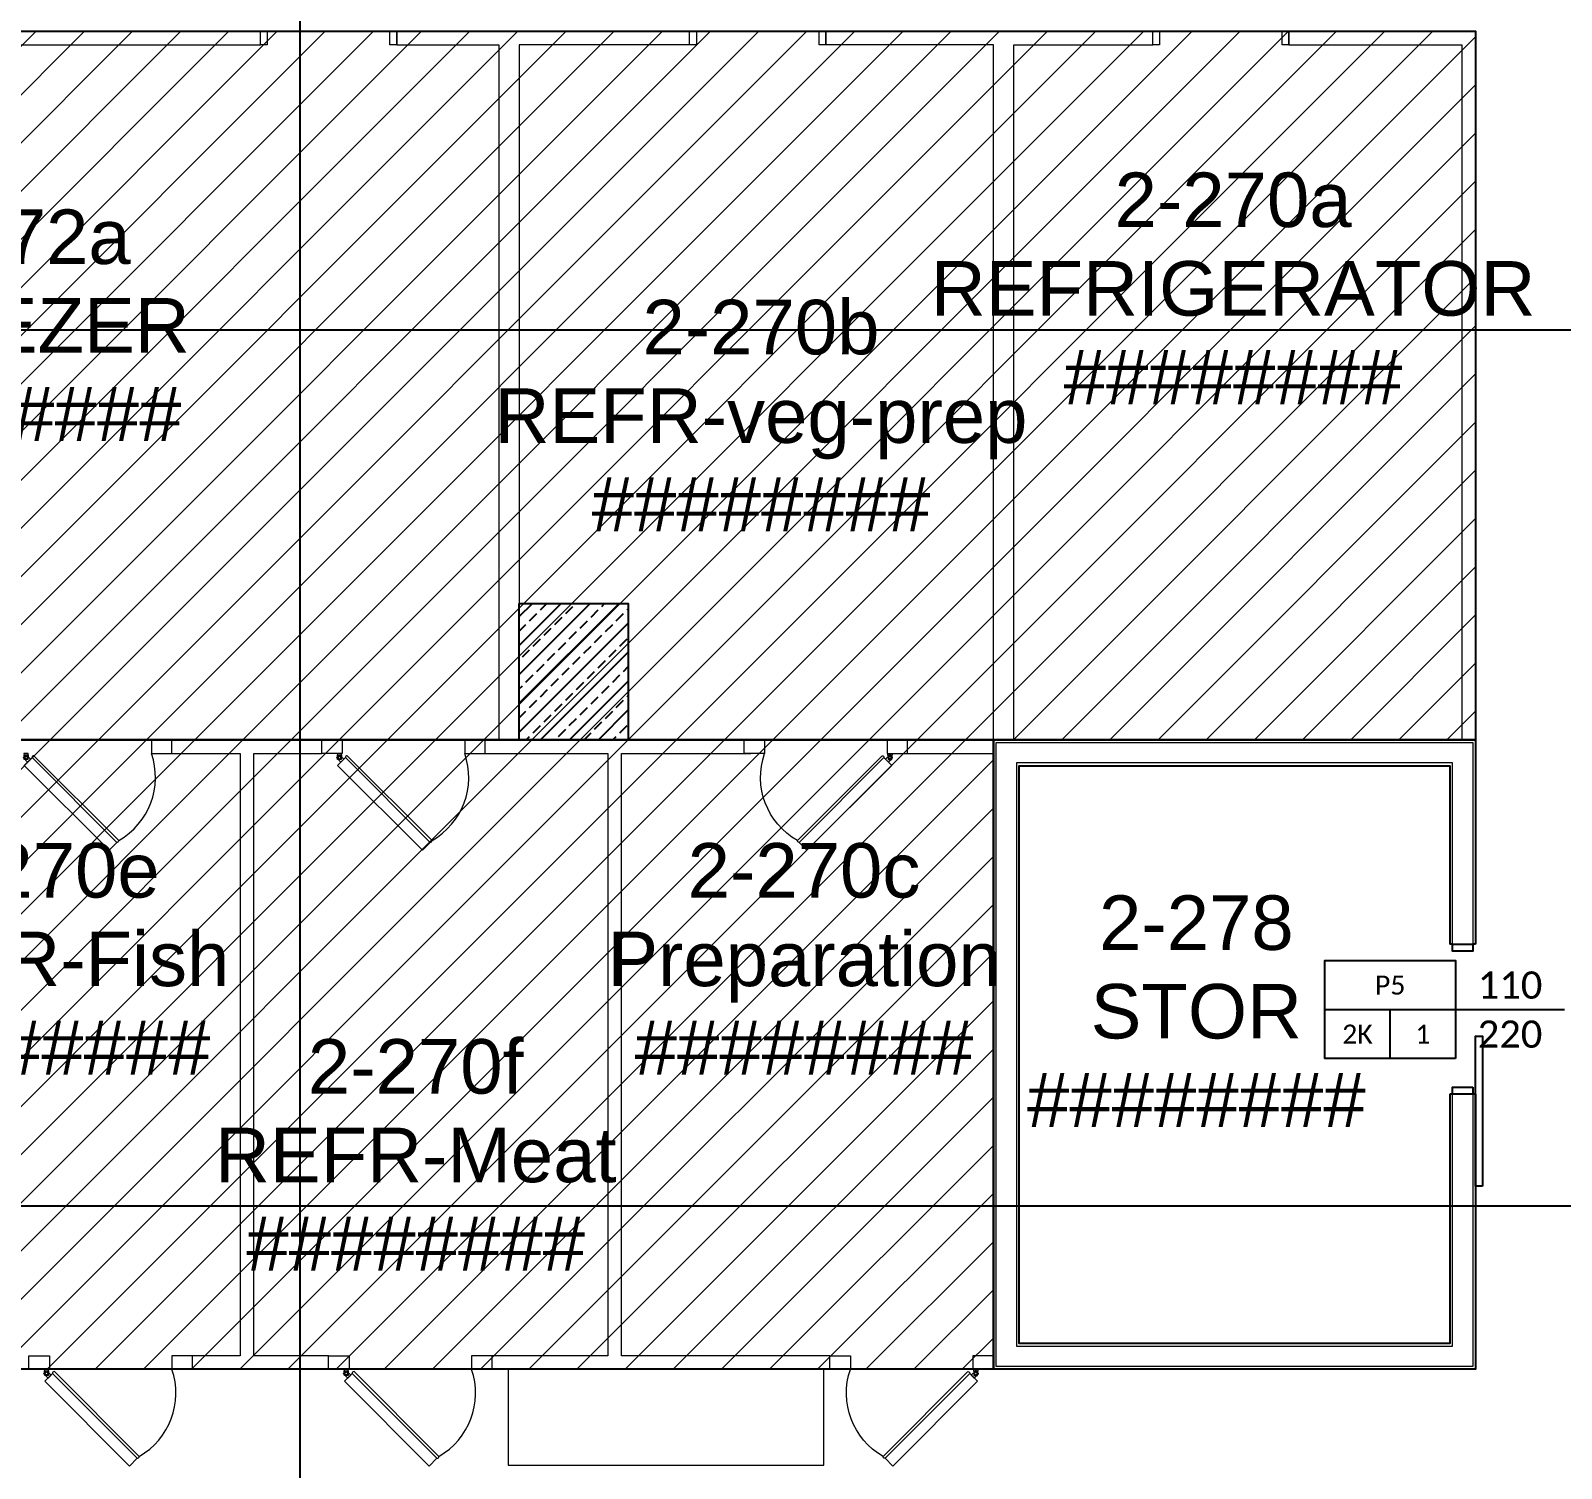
# Model space of a CAD drawing. Header units: centimetres. Extents: x -678439 to 55805, y -426864 to 17948.
# Drawn here: x 48991 to 50115, y 14989 to 16044 of the extents above; entities that cross this region are included whole.
import ezdxf
from ezdxf.enums import TextEntityAlignment as Align

# ---------------------------------------------------------------- set-up
doc = ezdxf.new("R2010")
doc.units = ezdxf.units.CM
doc.header["$LTSCALE"] = 0.01
doc.header["$MEASUREMENT"] = 0
doc.layers.get('0').update_dxf_attribs({"lineweight": 0})
for name, color, linetype in [('AG-DOOR', 2, 'Continuous'), ('AG-DOOR-POLYETHYLENE', 213, 'Continuous'), ('AG-PLASTER', 73, 'Continuous'), ('V-0_Elevation_015', 103, 'Continuous'), ('V-0_Hatch_Concrete', 252, 'Continuous'), ('V-0_Text_Tr', 7, 'Continuous'), ('V-2_Column', 160, 'Continuous')]:
    doc.layers.add(name, color=color, linetype=linetype)
for name, color, linetype, lineweight in [('AG-Wall', 4, 'Continuous', 20), ('AG-Wall-Cold Room Panel', 1, 'Continuous', 18), ('AI-040 @ 250', 2, 'Continuous', 20), ('SP1-Equipment', 4, 'Continuous', 9)]:
    doc.layers.add(name, color=color, linetype=linetype, lineweight=lineweight)
doc.styles.add('Arial', font='arial.ttf')
doc.styles.add('CALIBRI LIGHT', font='calibril.ttf')

# ---------------------------------------------------------------- blocks, each defined once
blk = doc.blocks.new('150714_ARSA$0$KOLON 80X120')
at = {"layer": 'V-0_Hatch_Concrete'}
h = blk.add_hatch(dxfattribs=at)
h.set_pattern_fill('ANSI33', color=256, scale=60)
h.set_pattern_definition([(45, (-19036.79, -4512.143), (-10.606602, 10.606602), []), (45, (-19026.183, -4512.143), (-10.606602, 10.606602), [7.5, -3.75])])
h.paths.add_polyline_path([(0, 100), (80, 100), (80, 0), (0, 0)])
at = {"layer": 'V-2_Column'}
blk.add_lwpolyline([(0, 100), (80, 100), (80, 0), (0, 0), (0, 100)], dxfattribs=at)
blk = doc.blocks.new('Work table 2500')
at = {"layer": 'SP1-Equipment', "color": 7, "linetype": 'Continuous', "lineweight": 20}
for p, q in [((0, 703), (0, 2)), ((2500, 703), (0, 703)), ((2500, 2), (2500, 703)), ((0, 2), (2500, 2))]:
    blk.add_line(p, q, dxfattribs=at)
blk = doc.blocks.new('A$C10196342')
at = {"layer": 'SP1-Equipment', "color": 7, "linetype": 'Continuous', "lineweight": 20, "xscale": 0.9272099585220522, "yscale": 1.002784469833299, "zscale": 999.9999999999994}
blk.add_blockref('Work table 2500', (-8484, -22125), dxfattribs=at)
blk = doc.blocks.new('*U93')
at = {"style": 'Arial'}
for tag, p in [('NO', (1.676, 0.8)), ('MAHAL', (1.676, -1.8)), ('ALAN', (1.676, -4.4))]:
    blk.add_attdef(tag, text='', height=1.6, dxfattribs=at).set_placement(p, align=Align.MIDDLE_CENTER)
blk = doc.blocks.new('A$C022B2E79')
at = {"layer": 'AG-Wall-Cold Room Panel', "ltscale": 1000}
for points in [[(1.8, 69.8, -0.39805), (1.9, 69.8), (5.2, 66.8), (3, 64.6), (0, 67.8, -0.39805), (0, 68)], [(2.9, 69.6, 0.617768), (3.4, 69.9), (3.5, 71), (0.3, 71), (0.4, 69.9, 0.617768), (0.9, 69.6, -0.364026)], [(0.6, 66.6), (0.4, 69.9, 0.617768), (0.9, 69.6, -0.364026), (2.9, 69.6, 0.617768), (3.4, 69.9), (3.3, 66.6, -0.39805), (3.2, 66.5), (0.7, 66.5, -0.39805)], [(68.5, 5.7, 0.491935), (69.9, 7.1), (7.7, 69.3, 0.499706), (6.3, 67.9)]]:
    blk.add_lwpolyline(points, format="xyb", close=True, dxfattribs=at)
blk.add_lwpolyline([(62.9, 0), (68.5, 5.7), (6.3, 67.9), (0.6, 62.2), (62.9, 0)], dxfattribs=at)
blk.add_circle((1.9, 67.9), 1, dxfattribs=at)
blk.add_circle((1.9, 67.9), 1, dxfattribs=at)
blk.add_arc((43.5, 53.5), 53.4, 299.6259, 19.0898, dxfattribs=at)
blk = doc.blocks.new('*U273')
blk.add_lwpolyline([(1000, -450), (2200, -450), (2200, 450), (1000, 450)], close=True)
for points in [[(2200, 0), (0, 0)], [(1600, -450), (1600, 0)]]:
    blk.add_lwpolyline(points)
at = {"style": 'CALIBRI LIGHT'}
for tag, height, p in [('GENİŞLİK', 250, (500, 225)), ('KAPIKODU', 175, (1600, 225)), ('YÜKSEKLİK', 250, (500, -225)), ('KATTAKI.SAYISI', 175, (1300, -225)), ('BULUNDUGU.KAT', 175, (1900, -225))]:
    blk.add_attdef(tag, text='', height=height, dxfattribs=at).set_placement(p, align=Align.MIDDLE_CENTER)

msp = doc.modelspace()

# ---------------------------------------------------------------- linework, layer by layer
at = {"layer": 'AG-DOOR', "ltscale": 0.3}
for points in [[(50049.7, 15373.9), (50049.7, 15368.9), (50034.7, 15368.9), (50034.7, 15373.9)], [(50056.7, 15196.4), (50051.7, 15196.4), (50051.7, 15306.4), (50056.7, 15306.4)], [(50049.7, 15268.9), (50049.7, 15263.9), (50034.7, 15263.9), (50034.7, 15268.9)]]:
    msp.add_lwpolyline(points, close=True, dxfattribs=at)
at = {"layer": 'AG-PLASTER'}
for points in [[(50051.7, 15263.9), (50051.7, 15061.9), (49697.7, 15061.9), (49697.7, 15523.9), (50051.7, 15523.9), (50051.7, 15373.9)], [(50034.7, 15373.9), (50032.7, 15373.9)], [(50051.7, 15373.9), (50049.7, 15373.9)], [(50034.7, 15263.9), (50032.7, 15263.9)], [(50051.7, 15263.9), (50049.7, 15263.9)]]:
    msp.add_lwpolyline(points, dxfattribs=at)
at = {"layer": 'AG-Wall'}
for p, q in [((50034.7, 15373.9), (50049.7, 15373.9)), ((50034.7, 15263.9), (50049.7, 15263.9))]:
    msp.add_line(p, q, dxfattribs=at)
at = {"layer": 'AG-Wall', "ltscale": 2.5}
msp.add_line((50034.7, 15263.9), (50049.7, 15263.9), dxfattribs=at)
at = {"layer": 'AG-Wall'}
for points in [[(49699.7, 15521.9), (50049.7, 15521.9), (50049.7, 15373.9)], [(50049.7, 15263.9), (50049.7, 15063.9), (49699.7, 15063.9), (49699.7, 15521.9)], [(50034.7, 15373.9), (50034.7, 15506.9), (49714.7, 15506.9), (49714.7, 15078.9), (50034.7, 15078.9), (50034.7, 15263.9)]]:
    msp.add_lwpolyline(points, dxfattribs=at)
at = {"layer": 'AG-Wall-Cold Room Panel', "ltscale": 1000}
for p, q in [((48509.7, 16043.9), (49159.7, 16043.9)), ((49259.7, 16033.9), (49259.7, 16043.9)), ((49474.7, 16033.9), (49474.7, 16043.9)), ((49574.7, 16033.9), (49574.7, 16043.9)), ((49814.7, 16033.9), (49814.7, 16043.9)), ((49914.7, 16033.9), (49914.7, 16043.9)), ((48519.7, 16033.9), (49159.7, 16033.9)), ((49712.7, 16033.9), (49814.7, 16033.9)), ((49712.7, 15523.9), (49712.7, 16033.9)), ((49914.7, 16033.9), (50041.7, 16033.9)), ((50041.7, 16033.9), (50041.7, 15523.9))]:
    msp.add_line(p, q, dxfattribs=at)
for points in [[(49159.7, 16043.9), (49164.7, 16043.9), (49164.7, 16033.9), (49159.7, 16033.9)], [(49254.7, 16043.9), (49259.7, 16043.9), (49259.7, 16033.9), (49254.7, 16033.9)], [(49474.7, 16043.9), (49479.7, 16043.9), (49479.7, 16033.9), (49474.7, 16033.9)], [(49569.7, 16043.9), (49574.7, 16043.9), (49574.7, 16033.9), (49569.7, 16033.9)], [(49814.7, 16043.9), (49819.7, 16043.9), (49819.7, 16033.9), (49814.7, 16033.9)], [(49909.7, 16043.9), (49914.7, 16043.9), (49914.7, 16033.9), (49909.7, 16033.9)]]:
    msp.add_lwpolyline(points, close=True, dxfattribs=at)
for points in [[(49259.7, 16043.9), (49474.7, 16043.9)], [(49574.7, 16043.9), (49814.7, 16043.9)], [(49914.7, 16043.9), (50051.7, 16043.9), (50051.7, 15523.9)], [(49259.7, 16033.9), (49334.7, 16033.9), (49334.7, 15523.9), (49324.7, 15523.9)], [(49474.7, 16033.9), (49349.7, 16033.9), (49349.7, 15623.9)], [(49619.7, 15523.9), (49697.7, 15523.9), (49697.7, 16033.9), (49574.7, 16033.9)], [(49204.7, 15523.9), (49094.7, 15523.9)], [(49429.7, 15523.9), (49519.7, 15523.9)], [(49094.7, 15513.9), (49144.7, 15513.9), (49144.7, 15071.9), (49109.7, 15071.9)], [(49209.7, 15071.9), (49154.7, 15071.9), (49154.7, 15513.9), (49204.7, 15513.9)], [(49324.7, 15513.9), (49414.7, 15513.9), (49414.7, 15071.9), (49329.7, 15071.9)], [(49577.7, 15071.9), (49424.7, 15071.9), (49424.7, 15513.9), (49519.7, 15513.9)], [(49209.7, 15061.9), (49109.7, 15061.9)], [(49577.7, 15061.9), (49329.7, 15061.9)]]:
    msp.add_lwpolyline(points, dxfattribs=at)

# ---------------------------------------------------------------- block references
at = {"layer": 'V-2_Column'}
msp.add_blockref('150714_ARSA$0$KOLON 80X120', (49349.7, 15523.9), dxfattribs=at)

# ---------------------------------------------------------------- next in the draw order: block references
at = {"layer": 'SP1-Equipment', "xscale": 0.1, "yscale": 0.1, "zscale": 0.1}
msp.add_blockref('A$C10196342', (50189.8, 17203.9), dxfattribs=at)

# ---------------------------------------------------------------- next in the draw order: hatches: boundary and pattern name
h = msp.add_hatch()
h.set_pattern_fill('ANSI31', color=4, scale=200)
h.paths.add_polyline_path([(48509.7, 16043.9), (50051.7, 16043.9), (50051.7, 15523.9), (48509.7, 15523.9)])
h = msp.add_hatch()
h.set_pattern_fill('ANSI31', color=1, scale=200)
h.paths.add_polyline_path([(48509.7, 15523.9), (49697.7, 15523.9), (49697.7, 15061.9), (48509.7, 15061.9)])

# ---------------------------------------------------------------- next in the draw order: linework, layer by layer
at = {"layer": 'AG-PLASTER'}
msp.add_lwpolyline([(50032.7, 15263.9), (50032.7, 15080.9), (49716.7, 15080.9), (49716.7, 15504.9), (50032.7, 15504.9), (50032.7, 15373.9)], dxfattribs=at)
at = {"layer": 'AG-Wall-Cold Room Panel', "ltscale": 1000}
msp.add_line((49619.7, 15513.9), (49697.7, 15513.9), dxfattribs=at)
msp.add_lwpolyline([(49159.7, 16033.9), (49159.7, 16043.9)], dxfattribs=at)
for points in [[(49094.7, 15523.9), (49079.7, 15523.9), (49079.7, 15513.9), (49094.7, 15513.9)], [(49204.7, 15523.9), (49219.7, 15523.9), (49219.7, 15513.9), (49204.7, 15513.9)], [(49324.7, 15523.9), (49309.7, 15523.9), (49309.7, 15513.9), (49324.7, 15513.9)], [(49514.7, 15523.9), (49529.7, 15523.9), (49529.7, 15513.9), (49514.7, 15513.9)], [(49634.7, 15523.9), (49619.7, 15523.9), (49619.7, 15513.9), (49634.7, 15513.9)], [(48989.7, 15071.9), (49004.7, 15071.9), (49004.7, 15061.9), (48989.7, 15061.9)], [(49109.7, 15071.9), (49094.7, 15071.9), (49094.7, 15061.9), (49109.7, 15061.9)], [(49209.7, 15071.9), (49224.7, 15071.9), (49224.7, 15061.9), (49209.7, 15061.9)], [(49329.7, 15071.9), (49314.7, 15071.9), (49314.7, 15061.9), (49329.7, 15061.9)], [(49577.7, 15071.9), (49592.7, 15071.9), (49592.7, 15061.9), (49577.7, 15061.9)], [(49697.7, 15071.9), (49682.7, 15071.9), (49682.7, 15061.9), (49697.7, 15061.9)]]:
    msp.add_lwpolyline(points, close=True, dxfattribs=at)
at = {"layer": 'V-0_Elevation_015'}
for points in [[(48509.7, 16043.9), (50051.7, 16043.9), (50051.7, 15523.9), (48509.7, 15523.9)], [(48509.7, 15523.9), (49697.7, 15523.9), (49697.7, 15061.9), (48509.7, 15061.9)]]:
    msp.add_lwpolyline(points, close=True, dxfattribs=at)
at = {"layer": 'V-0_Text_Tr'}
for p, q in [((49188.9, 14972.9), (49188.9, 17939.6)), ((48451.2, 15824.7), (50901.9, 15824.7)), ((48480.2, 15182), (50900.6, 15182))]:
    msp.add_line(p, q, dxfattribs=at)

# ---------------------------------------------------------------- next in the draw order: block references
at = {"layer": 'AG-DOOR-POLYETHYLENE'}
ref = msp.add_blockref('*U273', (50117, 15325.9), dxfattribs=dict(at, xscale=-0.08000000000000002, yscale=0.08000000000000002, zscale=0.08000000000000002))
ref.add_attrib('BULUNDUGU.KAT', '2K', dxfattribs={"layer": '0', "height": 14, "style": 'CALIBRI LIGHT'}).set_placement((49965, 15307.9), align=Align.MIDDLE_CENTER)
ref.add_attrib('KATTAKI.SAYISI', '1', dxfattribs={"layer": '0', "height": 14, "style": 'CALIBRI LIGHT'}).set_placement((50013, 15307.9), align=Align.MIDDLE_CENTER)
ref.add_attrib('KAPIKODU', 'P5', dxfattribs={"layer": '0', "height": 14, "style": 'CALIBRI LIGHT'}).set_placement((49989, 15343.9), align=Align.MIDDLE_CENTER)
ref.add_attrib('YÜKSEKLİK', '220', dxfattribs={"layer": '0', "height": 20, "style": 'CALIBRI LIGHT'}).set_placement((50077, 15307.9), align=Align.MIDDLE_CENTER)
ref.add_attrib('GENİŞLİK', '110', dxfattribs={"layer": '0', "height": 20, "style": 'CALIBRI LIGHT'}).set_placement((50077, 15343.9), align=Align.MIDDLE_CENTER)
at = {"layer": 'AG-Wall-Cold Room Panel', "ltscale": 1000}
for p in [(48985.7, 15442.9), (49215.7, 15442.9), (49000.7, 14990.9), (49220.7, 14990.9)]:
    msp.add_blockref('A$C022B2E79', p, dxfattribs=at)
at = {"layer": 'AG-Wall-Cold Room Panel', "ltscale": 1000, "xscale": -1}
for p in [(49623.7, 15442.9), (49686.7, 14990.9)]:
    msp.add_blockref('A$C022B2E79', p, dxfattribs=at)
at = {"layer": 'AI-040 @ 250', "color": 2, "linetype": 'Continuous', "lineweight": -2, "transparency": 33554610, "xscale": 25, "yscale": 25, "zscale": 25}
for p, values in [((49831.8, 15900.2), {'ALAN': '########', 'MAHAL': 'REFRIGERATOR', 'NO': '2-270a'}), ((48935.5, 15873.1), {'ALAN': '########', 'MAHAL': 'FREEZER', 'NO': '2-272a'}), ((49485.2, 15806.8), {'ALAN': '########', 'MAHAL': 'REFR-veg-prep', 'NO': '2-270b'}), ((48956.8, 15408.1), {'ALAN': '########', 'MAHAL': 'REFR-Fish', 'NO': '2-270e'}), ((49516.8, 15408.1), {'ALAN': '########', 'MAHAL': 'Preparation', 'NO': '2-270c'}), ((49804.8, 15369.7), {'ALAN': '########', 'MAHAL': 'STOR', 'NO': '2-278'}), ((49231.8, 15264.2), {'ALAN': '########', 'MAHAL': 'REFR-Meat', 'NO': '2-270f'})]:
    msp.add_blockref('*U93', p, dxfattribs=at).add_auto_attribs(values)

doc.saveas('drawing.dxf')
